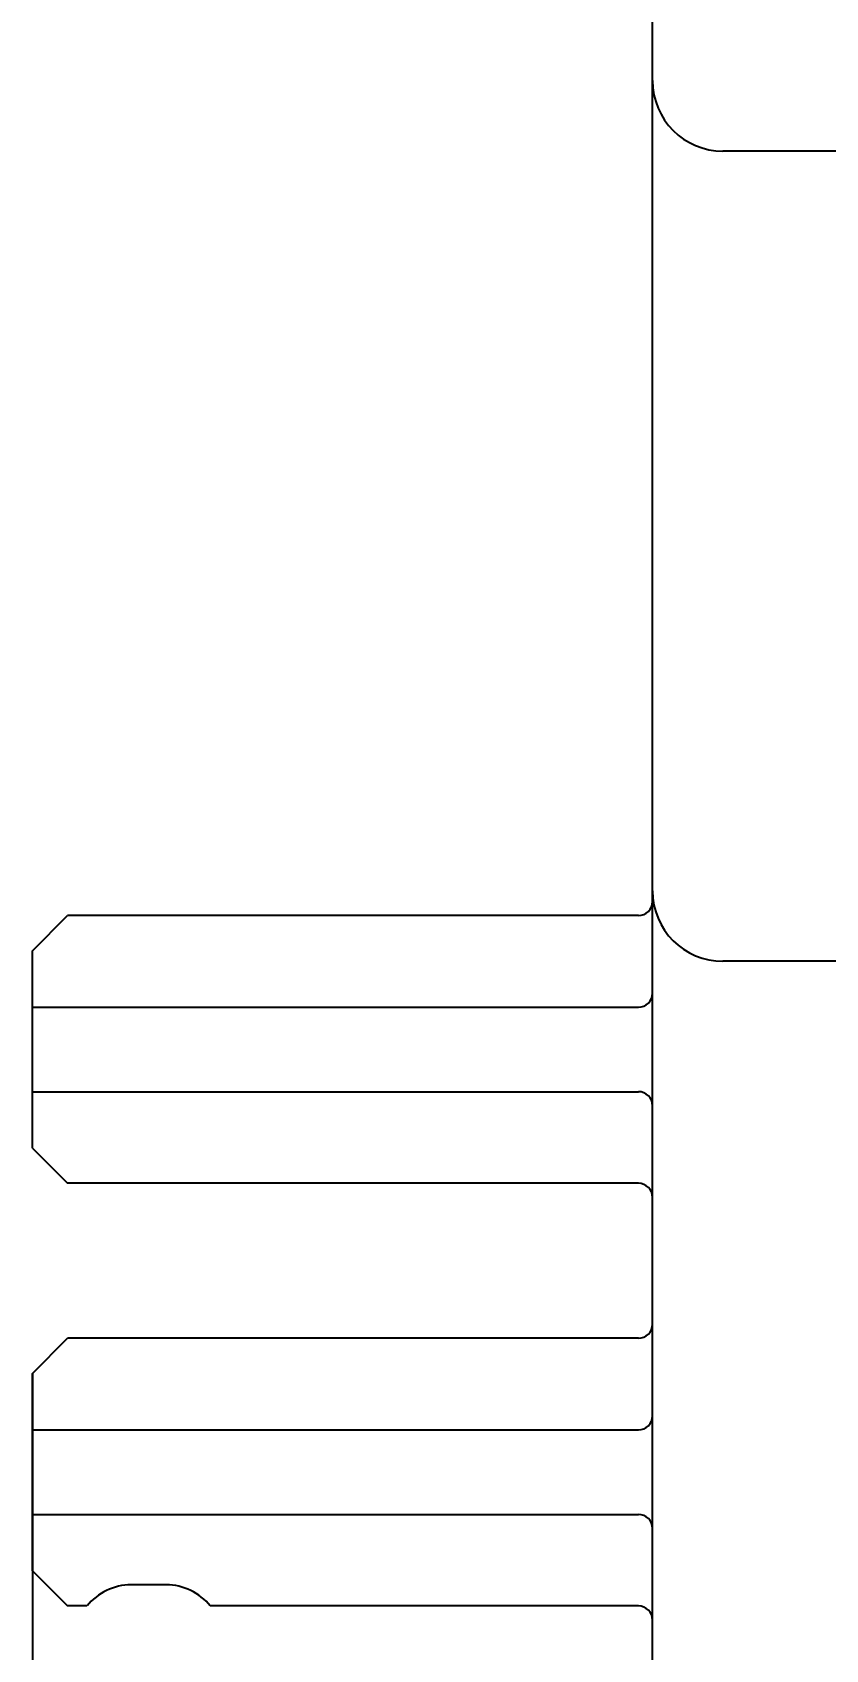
# Model space of a CAD drawing. Extents: x 0 to 420, y 0 to 297.
# Drawn here: x 134.59 to 145.85, y 155.84 to 178.79 of the extents above; entities that cross this region are included whole.
import ezdxf
from ezdxf.enums import TextEntityAlignment as Align

# ---------------------------------------------------------------- set-up
doc = ezdxf.new("R2010")
doc.units = 0
doc.header["$LTSCALE"] = 23.1
doc.layers.add('10000_FRONT', color=7, linetype='CONTINUOUS')
doc.layers.add('10100_DIM_FRONT', color=7, linetype='CONTINUOUS')
doc.dimstyles.get("Standard").update_dxf_attribs({"dimtxt": 2.5, "dimasz": 2.5, "dimexe": 1.25, "dimexo": 0.625, "dimtad": 1, "dimcen": 2.5, "dimazin": 3, "dimtfac": 1, "dimtmove": 0, "dimatfit": 3})

# ---------------------------------------------------------------- blocks, each defined once
blk = doc.blocks.new('*D0')
at = {"layer": '10100_DIM_FRONT', "color": 7, "linetype": 'CONTINUOUS'}
for p, q in [((134.592, 159.759), (134.592, 137.145)), ((178.892, 155.609), (178.892, 137.145)), ((134.592, 139.145), (156.742, 139.145)), ((178.892, 139.145), (156.742, 139.145))]:
    blk.add_line(p, q, dxfattribs=at)
for points in [[(138.092, 139.645), (134.592, 139.145), (138.092, 138.645)], [(175.392, 138.645), (178.892, 139.145), (175.392, 139.645)]]:
    blk.add_solid(points, dxfattribs=at)
blk.add_text('44.3', height=3.5, dxfattribs=at).set_placement((152.105, 140.02), (162.105, 140.02), align=Align.FIT)

msp = doc.modelspace()

# ---------------------------------------------------------------- linework, layer by layer
at = {"layer": '10000_FRONT', "color": 7, "linetype": 'CONTINUOUS'}
for p, q in [((143.392, 155.609), (143.392, 243.609)), ((177.892, 177.109), (144.392, 177.109)), ((134.592, 165.759), (135.092, 166.259)), ((143.192, 166.259), (135.092, 166.259)), ((134.592, 162.959), (134.592, 165.759)), ((177.892, 165.609), (144.392, 165.609)), ((134.592, 164.959), (143.192, 164.959)), ((134.592, 163.759), (143.192, 163.759)), ((134.592, 162.959), (135.092, 162.459)), ((143.192, 162.459), (135.092, 162.459)), ((134.592, 159.759), (135.092, 160.259)), ((143.192, 160.259), (135.092, 160.259)), ((134.592, 156.959), (134.592, 159.759)), ((134.592, 158.959), (143.192, 158.959)), ((134.592, 157.759), (143.192, 157.759)), ((134.592, 156.959), (135.092, 156.459)), ((136.492, 156.759), (135.992, 156.759)), ((135.367, 156.459), (135.092, 156.459)), ((143.192, 156.459), (137.116, 156.459))]:
    msp.add_line(p, q, dxfattribs=at)
for centre, radius, start, end in [((144.392, 178.109), 1, 180, 270), ((143.192, 166.459), 0.2, 270, 360), ((144.392, 166.609), 1, 180, 270), ((143.192, 165.159), 0.2, 270, 360), ((143.192, 163.559), 0.2, 0, 90), ((143.192, 162.259), 0.2, 0, 90), ((143.192, 160.459), 0.2, 270, 360), ((143.192, 159.159), 0.2, 270, 360), ((143.192, 157.559), 0.2, 0, 90), ((135.992, 155.959), 0.8, 90, 141.3178), ((136.492, 155.959), 0.8, 38.6822, 90), ((143.192, 156.259), 0.2, 0, 90)]:
    msp.add_arc(centre, radius, start, end, dxfattribs=at)

# ---------------------------------------------------------------- dimensions: what is measured, and where the dimension line sits
at = {"layer": '10100_DIM_FRONT', "color": 7, "linetype": 'CONTINUOUS'}
dim = msp.add_linear_dim(base=(134.592, 139.145), p1=(178.892, 155.609), p2=(134.592, 159.759), angle=180, dimstyle='Standard', dxfattribs=at)
dim.commit()
dim.dimension.update_dxf_attribs({"geometry": '*D0', "text_midpoint": (157.105, 141.77), "dimtype": 128})

doc.saveas('drawing.dxf')
